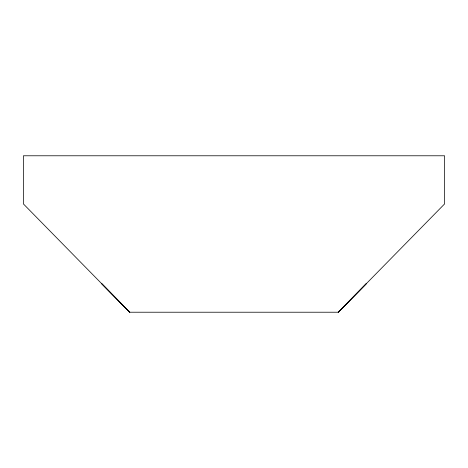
<?xml version="1.0" encoding="UTF-8"?>
<svg xmlns="http://www.w3.org/2000/svg" width="468" height="468" viewBox="0 0 468 468"><rect width="100%" height="100%" fill="white"/><g stroke="black" fill="none" stroke-linecap="round" stroke-linejoin="round"><path stroke-width="0.7" d="M338.3 312.22L444.6 203.913L444.6 155.78L23.4 155.78L23.4 203.913L129.7 312.22L338.3 312.22L366.38 283.585L338.218 312.22M129.782 312.22L101.62 283.585L129.724 312.22"/></g></svg>
